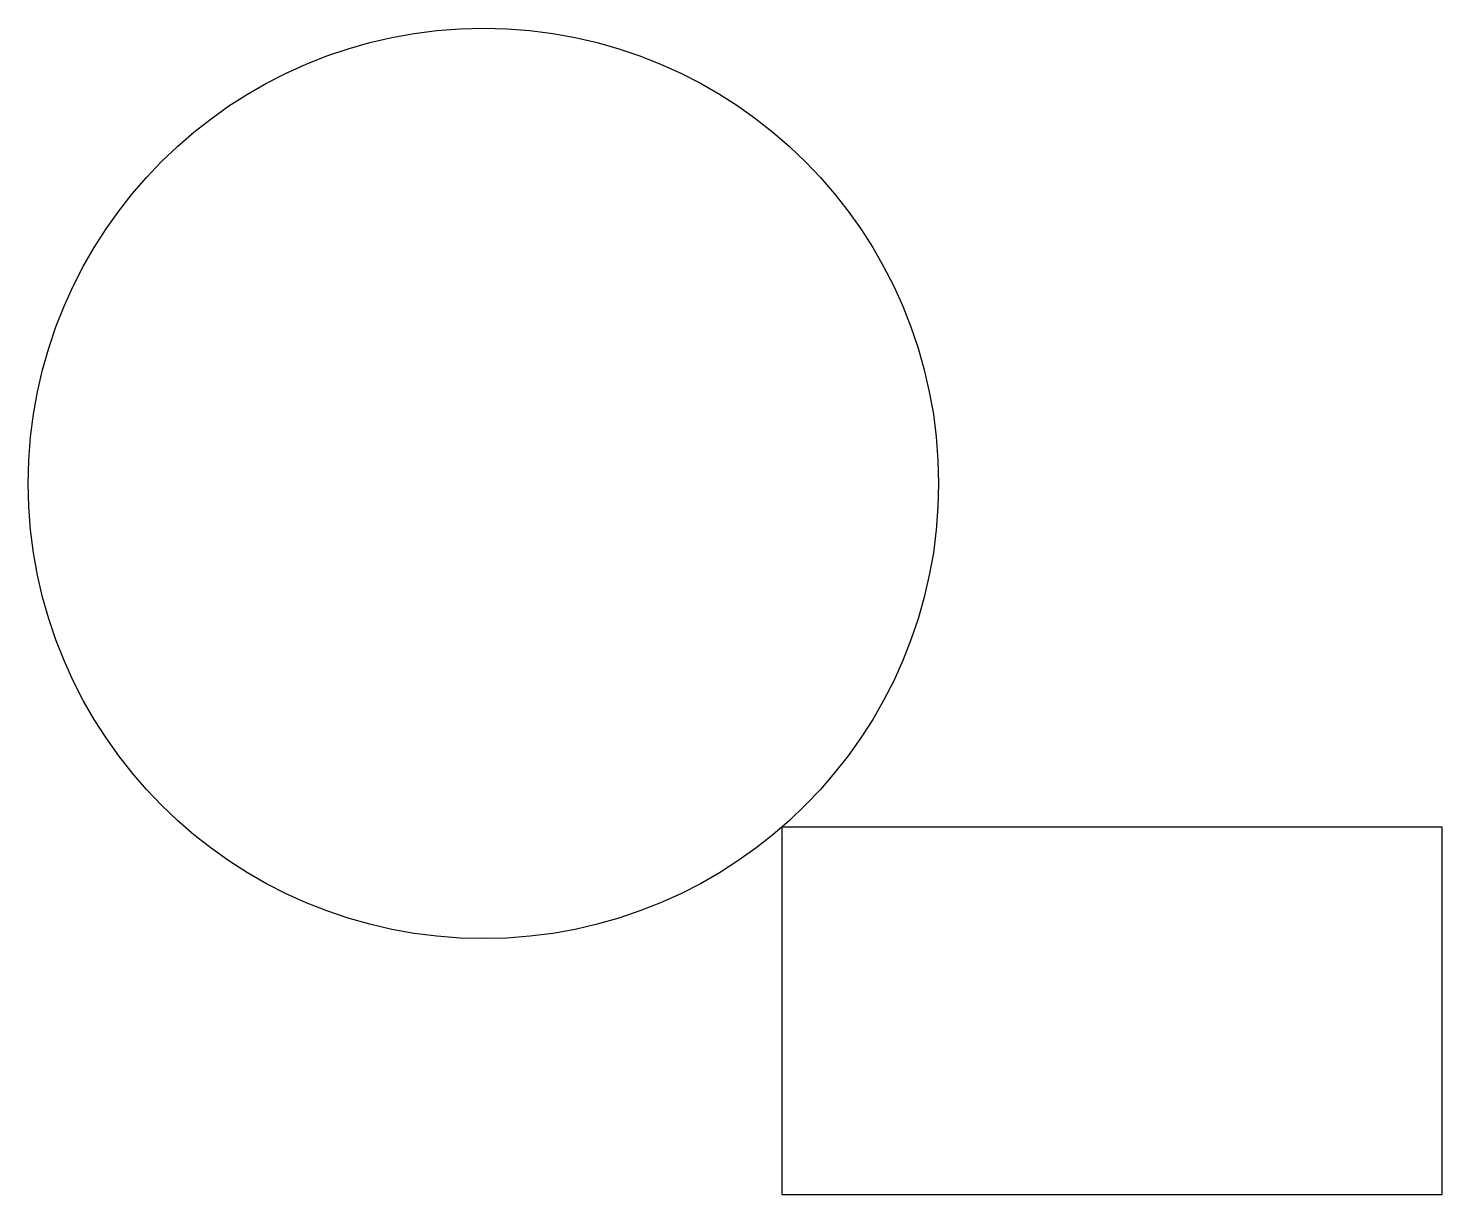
# Model space of a CAD drawing. Header units: millimetres. Extents: x 233 to 529, y 198 to 442.
import ezdxf

# ---------------------------------------------------------------- set-up
doc = ezdxf.new("R2010")
doc.units = ezdxf.units.MM

# ---------------------------------------------------------------- blocks, each defined once
blk = doc.blocks.new('1')
blk.add_lwpolyline([(0, 76.82), (137.8, 76.82), (137.8, 0), (0, 0)], close=True)
blk.add_circle((-62.37, 148.56), 95.07)

msp = doc.modelspace()

# ---------------------------------------------------------------- block references
msp.add_blockref('1', (390.71, 198.17))

doc.saveas('drawing.dxf')
